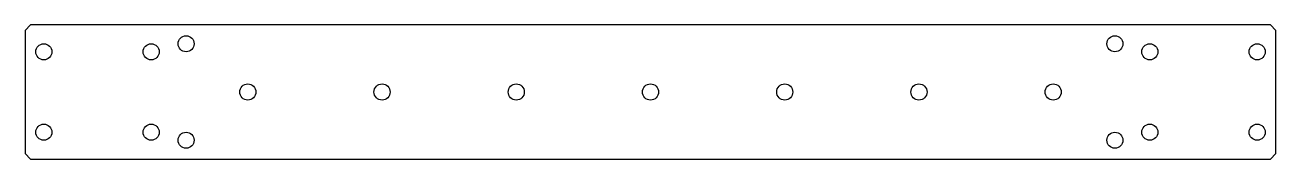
# Model space of a CAD drawing. Header units: millimetres. Extents: x -116 to 116, y -12 to 12.
import ezdxf

# ---------------------------------------------------------------- set-up
doc = ezdxf.new("R2010")
doc.units = ezdxf.units.MM

msp = doc.modelspace()

# ---------------------------------------------------------------- linework, layer by layer
at = {"color": 7, "linetype": 'Continuous', "lineweight": 25}
for p, q in [((-115.5, 12.5), (-116.5, 11.5)), ((115.5, 12.5), (-115.5, 12.5)), ((116.5, 11.5), (115.5, 12.5)), ((-116.5, 11.5), (-116.5, -11.5)), ((116.5, -11.5), (116.5, 11.5)), ((-116.5, -11.5), (-115.5, -12.5)), ((115.5, -12.5), (116.5, -11.5)), ((-115.5, -12.5), (115.5, -12.5))]:
    msp.add_line(p, q, dxfattribs=at)
for centre in [(-86.5, 9), (86.5, 9), (-113, 7.5), (-93, 7.5), (93, 7.5), (113, 7.5), (-75, 0), (-50, 0), (-25, 0), (0, 0), (25, 0), (50, 0), (75, 0), (-113, -7.5), (-93, -7.5), (93, -7.5), (113, -7.5), (-86.5, -9), (86.5, -9)]:
    msp.add_circle(centre, 1.5, dxfattribs=at)

doc.saveas('drawing.dxf')
